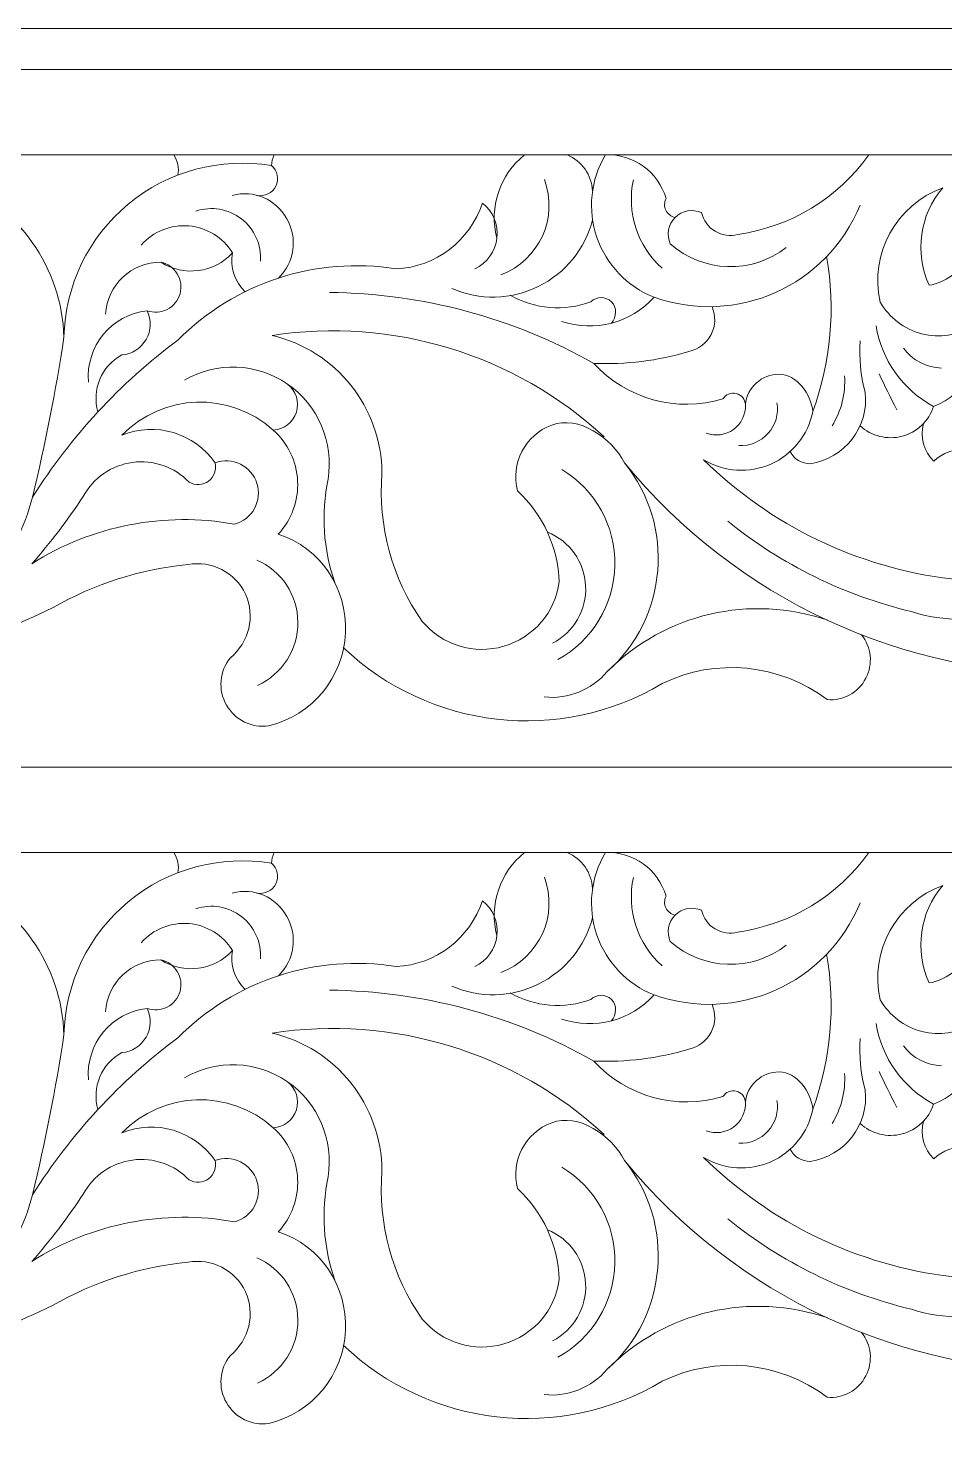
# Model space of a CAD drawing. Header units: millimetres. Extents: x 4334 to 4578, y 2334 to 2588.
# Drawn here: x 4446.3 to 4490.9, y 2518.7 to 2588.1 of the extents above; entities that cross this region are included whole.
import ezdxf

# ---------------------------------------------------------------- set-up
doc = ezdxf.new("R2010")
doc.units = ezdxf.units.MM
doc.header["$MEASUREMENT"] = 0
doc.layers.add('SITARA ALL', color=18, linetype='Continuous', true_color=0x000000)

msp = doc.modelspace()

# ---------------------------------------------------------------- linework, layer by layer
at = {"layer": 'SITARA ALL', "lineweight": 9}
for points, knots in [([(4333.916, 2588.11), (4333.916, 2588.11), (4577.916, 2588.11), (4577.916, 2588.11), (4577.916, 2588.11), (4577.916, 2466.11), (4577.916, 2466.11), (4577.916, 2466.11), (4333.916, 2466.11), (4333.916, 2466.11), (4333.916, 2466.11), (4333.916, 2588.11), (4333.916, 2588.11)], [0, 0, 0, 0, 0.25, 0.25, 0.25, 0.5, 0.5, 0.5, 0.75, 0.75, 0.75, 1, 1, 1, 1]), ([(4337.043, 2565.882), (4336.767, 2563.968), (4337.064, 2562.015), (4337.897, 2560.27), (4337.897, 2560.27), (4335.916, 2560.27), (4335.916, 2560.27), (4335.916, 2560.27), (4335.916, 2586.11), (4335.916, 2586.11), (4335.916, 2586.11), (4435.687, 2586.11), (4435.687, 2586.11), (4435.687, 2586.11), (4535.916, 2586.11), (4535.916, 2586.11), (4535.916, 2586.11), (4535.916, 2560.27), (4535.916, 2560.27), (4535.916, 2560.27), (4533.935, 2560.27), (4533.935, 2560.27), (4534.768, 2562.015), (4535.065, 2563.968), (4534.789, 2565.882)], [0, 0, 0, 0, 0.111111, 0.111111, 0.111111, 0.222222, 0.222222, 0.222222, 0.333333, 0.333333, 0.333333, 0.444444, 0.444444, 0.444444, 0.555556, 0.555556, 0.555556, 0.666667, 0.666667, 0.666667, 0.777778, 0.777778, 0.777778, 1, 1, 1, 1]), ([(4524.699, 2581.956), (4524.699, 2581.956), (4433.343, 2581.956), (4433.343, 2581.956), (4433.188, 2581.544), (4433.161, 2581.095), (4433.266, 2580.667)], [0, 0, 0, 0, 0.333333, 0.333333, 0.333333, 1, 1, 1, 1]), ([(4442.776, 2581.956), (4442.533, 2581.577), (4442.472, 2581.11), (4442.61, 2580.682), (4445.775, 2579.468), (4447.899, 2576.464), (4447.994, 2573.076), (4448.049, 2575.59), (4449.193, 2577.956), (4451.13, 2579.56), (4453.066, 2581.164), (4455.619, 2581.845), (4458.099, 2581.431)], [0, 0, 0, 0, 0.2, 0.2, 0.2, 0.4, 0.4, 0.4, 0.6, 0.6, 0.6, 1, 1, 1, 1]), ([(4458.236, 2581.956), (4458.156, 2581.792), (4458.109, 2581.613), (4458.099, 2581.431), (4458.391, 2581.188), (4458.481, 2580.778), (4458.317, 2580.435), (4458.153, 2580.092), (4457.761, 2579.908), (4457.389, 2579.983)], [0, 0, 0, 0, 0.25, 0.25, 0.25, 0.5, 0.5, 0.5, 1, 1, 1, 1]), ([(4477.764, 2578.908), (4477.565, 2578.947), (4477.397, 2579.076), (4477.309, 2579.258), (4477.221, 2579.439), (4477.224, 2579.653), (4477.316, 2579.832), (4476.933, 2581.135), (4475.716, 2582.01), (4474.36, 2581.956), (4473.641, 2580.742), (4473.491, 2579.274), (4473.949, 2577.939), (4474.407, 2576.605), (4475.42, 2575.542), (4476.733, 2575.025), (4480.74, 2573.599), (4485.156, 2575.567), (4486.765, 2579.504)], [0, 0, 0, 0, 0.142857, 0.142857, 0.142857, 0.285714, 0.285714, 0.285714, 0.428571, 0.428571, 0.428571, 0.571429, 0.571429, 0.571429, 0.714286, 0.714286, 0.714286, 1, 1, 1, 1]), ([(4483.172, 2577.45), (4481.497, 2576.13), (4479.113, 2576.206), (4477.522, 2577.627), (4477.329, 2578.061), (4477.422, 2578.57), (4477.758, 2578.907), (4478.093, 2579.244), (4478.61, 2579.336), (4479.045, 2579.145), (4479.131, 2578.765), (4479.369, 2578.437), (4479.703, 2578.236), (4480.038, 2578.036), (4480.438, 2577.98), (4480.813, 2578.084), (4483.382, 2578.448), (4485.687, 2579.846), (4487.196, 2581.956)], [0, 0, 0, 0, 0.142857, 0.142857, 0.142857, 0.285714, 0.285714, 0.285714, 0.428571, 0.428571, 0.428571, 0.571429, 0.571429, 0.571429, 0.714286, 0.714286, 0.714286, 1, 1, 1, 1]), ([(4458.441, 2575.952), (4459.22, 2576.712), (4459.387, 2577.901), (4458.849, 2578.847), (4458.311, 2579.792), (4457.244, 2580.265), (4456.194, 2579.983)], [0, 0, 0, 0, 0.333333, 0.333333, 0.333333, 1, 1, 1, 1]), ([(4490.339, 2569.704), (4491.936, 2570.277), (4492.794, 2572.009), (4492.278, 2573.625), (4491.527, 2573.165), (4490.621, 2573.028), (4489.768, 2573.247), (4488.914, 2573.465), (4488.184, 2574.024), (4487.746, 2574.789), (4487.218, 2577.142), (4488.523, 2579.523), (4490.789, 2580.349), (4489.664, 2579.029), (4489.405, 2577.179), (4490.126, 2575.602), (4490.921, 2575.742), (4491.609, 2576.234), (4491.997, 2576.942), (4492.128, 2577.812), (4492.601, 2578.593), (4493.31, 2579.112), (4494.02, 2579.631), (4494.912, 2579.844), (4495.78, 2579.705)], [0, 0, 0, 0, 0.111111, 0.111111, 0.111111, 0.222222, 0.222222, 0.222222, 0.333333, 0.333333, 0.333333, 0.444444, 0.444444, 0.444444, 0.555556, 0.555556, 0.555556, 0.666667, 0.666667, 0.666667, 0.777778, 0.777778, 0.777778, 1, 1, 1, 1]), ([(4468.003, 2576.403), (4468.597, 2576.684), (4469.005, 2577.252), (4469.079, 2577.906), (4469.153, 2578.559), (4468.889, 2579.2), (4468.373, 2579.608), (4467.776, 2577.772), (4466.104, 2576.497), (4464.177, 2576.403), (4460.279, 2577.026), (4456.323, 2575.736), (4453.544, 2572.934), (4450.732, 2570.84), (4448.332, 2568.247), (4446.462, 2565.282), (4445.697, 2562.308), (4443.619, 2559.843), (4440.819, 2558.583), (4439.861, 2558.207), (4438.774, 2558.369), (4437.967, 2559.007), (4437.573, 2559.352), (4437.361, 2559.859), (4437.392, 2560.382), (4437.423, 2560.904), (4437.696, 2561.385), (4438.128, 2561.68)], [0, 0, 0, 0, 0.1, 0.1, 0.1, 0.2, 0.2, 0.2, 0.3, 0.3, 0.3, 0.4, 0.4, 0.4, 0.5, 0.5, 0.5, 0.6, 0.6, 0.6, 0.7, 0.7, 0.7, 0.8, 0.8, 0.8, 1, 1, 1, 1]), ([(4457.569, 2576.774), (4457.62, 2577.573), (4457.272, 2578.345), (4456.638, 2578.834), (4456.005, 2579.324), (4455.177, 2579.469), (4454.417, 2579.218)], [0, 0, 0, 0, 0.333333, 0.333333, 0.333333, 1, 1, 1, 1]), ([(4456.815, 2575.289), (4456.313, 2575.784), (4456.083, 2576.493), (4456.201, 2577.188), (4455.739, 2577.937), (4454.949, 2578.422), (4454.072, 2578.494), (4453.196, 2578.567), (4452.341, 2578.224), (4451.762, 2577.561)], [0, 0, 0, 0, 0.25, 0.25, 0.25, 0.5, 0.5, 0.5, 1, 1, 1, 1]), ([(4466.887, 2575.447), (4468.234, 2574.86), (4469.771, 2574.894), (4471.091, 2575.54), (4472.411, 2576.187), (4473.377, 2577.372), (4473.739, 2578.797)], [0, 0, 0, 0, 0.333333, 0.333333, 0.333333, 1, 1, 1, 1]), ([(4485.135, 2577.001), (4485.579, 2574.473), (4485.347, 2571.871), (4484.463, 2569.461), (4484.242, 2568.323), (4483.48, 2567.366), (4482.421, 2566.896), (4481.361, 2566.426), (4480.132, 2566.509), (4479.141, 2567.11), (4482.415, 2563.892), (4486.66, 2561.849), (4491.217, 2561.299), (4492.17, 2561.261), (4493.054, 2561.793), (4493.467, 2562.652), (4493.881, 2563.511), (4493.755, 2564.522), (4493.131, 2565.243), (4492.883, 2565.515), (4492.779, 2565.888), (4492.851, 2566.249), (4492.923, 2566.609), (4493.164, 2566.916), (4493.497, 2567.072), (4494.346, 2567.145), (4495.18, 2566.81), (4495.743, 2566.169), (4496.305, 2565.529), (4496.529, 2564.653), (4496.347, 2563.82)], [0, 0, 0, 0, 0.090909, 0.090909, 0.090909, 0.181818, 0.181818, 0.181818, 0.272727, 0.272727, 0.272727, 0.363636, 0.363636, 0.363636, 0.454545, 0.454545, 0.454545, 0.545455, 0.545455, 0.545455, 0.636364, 0.636364, 0.636364, 0.727273, 0.727273, 0.727273, 0.818182, 0.818182, 0.818182, 1, 1, 1, 1]), ([(4452.051, 2574.366), (4452.372, 2574.251), (4452.726, 2574.275), (4453.029, 2574.432), (4453.332, 2574.589), (4453.555, 2574.862), (4453.648, 2575.191), (4453.739, 2575.519), (4453.691, 2575.871), (4453.514, 2576.162), (4453.337, 2576.453), (4453.048, 2576.658), (4452.714, 2576.727), (4451.285, 2576.737), (4450.099, 2575.627), (4450.018, 2574.2)], [0, 0, 0, 0, 0.166667, 0.166667, 0.166667, 0.333333, 0.333333, 0.333333, 0.5, 0.5, 0.5, 0.666667, 0.666667, 0.666667, 1, 1, 1, 1]), ([(4469.724, 2575.116), (4470.925, 2574.435), (4472.364, 2574.319), (4473.658, 2574.8), (4473.938, 2575.069), (4474.38, 2575.069), (4474.659, 2574.8), (4474.939, 2574.531), (4474.917, 2574.048), (4474.659, 2573.758)], [0, 0, 0, 0, 0.25, 0.25, 0.25, 0.5, 0.5, 0.5, 1, 1, 1, 1]), ([(4449.65, 2569.434), (4449.34, 2570.516), (4449.821, 2571.669), (4450.807, 2572.211), (4451.302, 2572.252), (4451.746, 2572.534), (4451.994, 2572.965), (4452.242, 2573.395), (4452.264, 2573.917), (4452.051, 2574.366), (4450.31, 2574.172), (4449.041, 2572.631), (4449.189, 2570.886)], [0, 0, 0, 0, 0.2, 0.2, 0.2, 0.4, 0.4, 0.4, 0.6, 0.6, 0.6, 1, 1, 1, 1]), ([(4481.18, 2569.785), (4481.168, 2570.045), (4480.987, 2570.267), (4480.734, 2570.331), (4480.481, 2570.395), (4480.22, 2570.292), (4480.086, 2570.068), (4477.832, 2569.393), (4475.389, 2570.068), (4473.799, 2571.801), (4475.362, 2571.734), (4476.925, 2571.928), (4478.424, 2572.375), (4478.892, 2572.474), (4479.29, 2572.778), (4479.51, 2573.203), (4479.729, 2573.628), (4479.747, 2574.126), (4479.557, 2574.565)], [0, 0, 0, 0, 0.142857, 0.142857, 0.142857, 0.285714, 0.285714, 0.285714, 0.428571, 0.428571, 0.428571, 0.571429, 0.571429, 0.571429, 0.714286, 0.714286, 0.714286, 1, 1, 1, 1]), ([(4474.302, 2568.229), (4469.936, 2572.242), (4463.99, 2574.058), (4458.128, 2573.163), (4461.25, 2572.434), (4463.463, 2569.654), (4463.481, 2566.449), (4463.276, 2563.889), (4463.969, 2561.339), (4465.443, 2559.236), (4466.407, 2558.077), (4467.967, 2557.6), (4469.414, 2558.023), (4470.862, 2558.446), (4471.917, 2559.663), (4472.105, 2561.158), (4472.055, 2562.849), (4471.326, 2564.447), (4470.082, 2565.591), (4469.732, 2566.928), (4470.451, 2568.313), (4471.746, 2568.795), (4473.041, 2569.277), (4474.678, 2568.196), (4475.287, 2566.955), (4477.776, 2563.894), (4477.405, 2559.41), (4474.455, 2556.791), (4473.699, 2555.899), (4472.551, 2555.436), (4471.387, 2555.552)], [0, 0, 0, 0, 0.090909, 0.090909, 0.090909, 0.181818, 0.181818, 0.181818, 0.272727, 0.272727, 0.272727, 0.363636, 0.363636, 0.363636, 0.454545, 0.454545, 0.454545, 0.545455, 0.545455, 0.545455, 0.636364, 0.636364, 0.636364, 0.727273, 0.727273, 0.727273, 0.818182, 0.818182, 0.818182, 1, 1, 1, 1]), ([(4487.543, 2573.63), (4487.818, 2571.959), (4488.85, 2570.51), (4490.339, 2569.704), (4490.113, 2568.99), (4489.538, 2568.442), (4488.814, 2568.251), (4488.091, 2568.059), (4487.315, 2568.255), (4486.765, 2568.763)], [0, 0, 0, 0, 0.25, 0.25, 0.25, 0.5, 0.5, 0.5, 1, 1, 1, 1]), ([(4480.32, 2564.117), (4482.935, 2562), (4485.99, 2560.496), (4489.263, 2559.713), (4492.504, 2558.66), (4496.05, 2559.905), (4497.92, 2562.754), (4499.79, 2565.603), (4499.606, 2569.256), (4497.351, 2571.811), (4497.193, 2572.053), (4497.163, 2572.356), (4497.268, 2572.625), (4497.374, 2572.893), (4497.605, 2573.095), (4497.885, 2573.165)], [0, 0, 0, 0, 0.166667, 0.166667, 0.166667, 0.333333, 0.333333, 0.333333, 0.5, 0.5, 0.5, 0.666667, 0.666667, 0.666667, 1, 1, 1, 1]), ([(4483.353, 2567.503), (4483.547, 2567.137), (4483.927, 2566.909), (4484.341, 2566.911), (4486.023, 2567.167), (4487.204, 2568.701), (4487.016, 2570.392), (4486.792, 2571.208), (4486.71, 2572.057), (4486.773, 2572.901)], [0, 0, 0, 0, 0.25, 0.25, 0.25, 0.5, 0.5, 0.5, 1, 1, 1, 1]), ([(4453.863, 2570.987), (4455.433, 2571.896), (4457.385, 2571.821), (4458.88, 2570.795), (4460.376, 2569.768), (4461.143, 2567.947), (4460.858, 2566.156), (4460.511, 2564.481), (4460.624, 2562.744), (4461.185, 2561.128)], [0, 0, 0, 0, 0.25, 0.25, 0.25, 0.5, 0.5, 0.5, 1, 1, 1, 1]), ([(4458.886, 2570.78), (4459.297, 2570.463), (4459.468, 2569.924), (4459.315, 2569.428), (4459.162, 2568.931), (4458.706, 2568.582), (4458.187, 2568.551), (4456.062, 2570.461), (4452.812, 2570.356), (4450.821, 2568.306), (4452.463, 2568.974), (4454.35, 2568.411), (4455.359, 2566.954)], [0, 0, 0, 0, 0.2, 0.2, 0.2, 0.4, 0.4, 0.4, 0.6, 0.6, 0.6, 1, 1, 1, 1]), ([(4479.275, 2568.408), (4479.718, 2568.239), (4480.217, 2568.305), (4480.601, 2568.584), (4480.985, 2568.862), (4481.203, 2569.311), (4481.18, 2569.785), (4481.264, 2570.631), (4481.976, 2571.275), (4482.826, 2571.272), (4483.676, 2571.27), (4484.384, 2570.307), (4484.463, 2569.461)], [0, 0, 0, 0, 0.2, 0.2, 0.2, 0.4, 0.4, 0.4, 0.6, 0.6, 0.6, 1, 1, 1, 1]), ([(4480.861, 2567.8), (4481.403, 2567.77), (4481.929, 2567.99), (4482.29, 2568.395), (4482.651, 2568.801), (4482.808, 2569.346), (4482.716, 2569.881)], [0, 0, 0, 0, 0.333333, 0.333333, 0.333333, 1, 1, 1, 1]), ([(4493.497, 2567.072), (4492.589, 2567.856), (4491.24, 2567.842), (4490.351, 2567.037), (4489.862, 2567.511), (4489.67, 2568.215), (4489.851, 2568.872)], [0, 0, 0, 0, 0.333333, 0.333333, 0.333333, 1, 1, 1, 1]), ([(4440.067, 2559.933), (4440.391, 2560.566), (4440.397, 2561.314), (4440.084, 2561.952), (4439.77, 2562.59), (4439.179, 2563.041), (4438.481, 2563.171), (4437.783, 2563.302), (4437.064, 2563.095), (4436.541, 2562.613), (4436.019, 2562.131), (4435.754, 2561.436), (4435.828, 2560.73), (4436.086, 2559.302), (4437.027, 2558.092), (4438.348, 2557.49), (4439.668, 2556.888), (4441.189, 2556.966), (4442.436, 2557.707), (4444.124, 2558.388), (4445.793, 2559.117), (4447.439, 2559.894), (4449.466, 2561.058), (4451.718, 2561.776), (4454.044, 2562.001), (4455.194, 2562.211), (4456.34, 2561.619), (4456.833, 2560.56), (4457.326, 2559.501), (4457.005, 2558.212), (4456.104, 2557.467), (4455.567, 2556.814), (4455.488, 2555.897), (4455.907, 2555.162), (4456.325, 2554.427), (4457.137, 2554.024), (4457.973, 2554.154), (4460.089, 2554.66), (4461.612, 2556.51), (4461.702, 2558.684), (4461.793, 2560.858), (4460.5, 2562.803), (4458.433, 2563.483), (4459.082, 2564.184), (4459.422, 2565.117), (4459.375, 2566.071), (4459.328, 2567.025), (4458.902, 2567.917), (4458.187, 2568.551)], [0, 0, 0, 0, 0.058824, 0.058824, 0.058824, 0.117647, 0.117647, 0.117647, 0.176471, 0.176471, 0.176471, 0.235294, 0.235294, 0.235294, 0.294118, 0.294118, 0.294118, 0.352941, 0.352941, 0.352941, 0.411765, 0.411765, 0.411765, 0.470588, 0.470588, 0.470588, 0.529412, 0.529412, 0.529412, 0.588235, 0.588235, 0.588235, 0.647059, 0.647059, 0.647059, 0.705882, 0.705882, 0.705882, 0.764706, 0.764706, 0.764706, 0.823529, 0.823529, 0.823529, 0.882353, 0.882353, 0.882353, 1, 1, 1, 1]), ([(4446.433, 2562.042), (4449.362, 2563.901), (4452.886, 2564.589), (4456.3, 2563.97), (4456.714, 2564.08), (4457.065, 2564.355), (4457.271, 2564.73), (4457.477, 2565.105), (4457.522, 2565.547), (4457.393, 2565.955), (4457.263, 2566.363), (4456.973, 2566.701), (4456.588, 2566.89), (4456.204, 2567.078), (4455.761, 2567.102), (4455.359, 2566.954), (4455.437, 2566.621), (4455.31, 2566.273), (4455.036, 2566.069), (4454.762, 2565.864), (4454.388, 2565.844), (4454.09, 2566.014), (4453.378, 2566.758), (4452.352, 2567.116), (4451.332, 2566.977), (4450.311, 2566.838), (4449.422, 2566.226), (4448.934, 2565.319), (4448.182, 2564.167), (4447.346, 2563.072), (4446.433, 2562.042)], [0, 0, 0, 0, 0.1, 0.1, 0.1, 0.2, 0.2, 0.2, 0.3, 0.3, 0.3, 0.4, 0.4, 0.4, 0.5, 0.5, 0.5, 0.6, 0.6, 0.6, 0.7, 0.7, 0.7, 0.8, 0.8, 0.8, 0.9, 0.9, 0.9, 1, 1, 1, 1]), ([(4472.04, 2557.377), (4473.724, 2558.293), (4474.787, 2560.043), (4474.824, 2561.96), (4474.861, 2563.876), (4473.884, 2565.655), (4472.236, 2566.634)], [0, 0, 0, 0, 0.333333, 0.333333, 0.333333, 1, 1, 1, 1]), ([(4475.287, 2566.955), (4480.723, 2560.334), (4488.871, 2556.549), (4497.437, 2556.672), (4498.908, 2557.01), (4500.453, 2556.586), (4501.546, 2555.545), (4502.138, 2556.065), (4502.264, 2556.937), (4501.842, 2557.602)], [0, 0, 0, 0, 0.25, 0.25, 0.25, 0.5, 0.5, 0.5, 1, 1, 1, 1]), ([(4471.787, 2558.17), (4472.826, 2558.704), (4473.457, 2559.796), (4473.4, 2560.963), (4473.344, 2562.129), (4472.627, 2563.149), (4471.542, 2563.579)], [0, 0, 0, 0, 0.333333, 0.333333, 0.333333, 1, 1, 1, 1]), ([(4457.421, 2556.115), (4458.628, 2556.66), (4459.4, 2557.868), (4459.387, 2559.193), (4459.373, 2560.518), (4458.598, 2561.702), (4457.38, 2562.223)], [0, 0, 0, 0, 0.333333, 0.333333, 0.333333, 1, 1, 1, 1]), ([(4461.596, 2557.964), (4465.799, 2553.964), (4472.142, 2553.242), (4477.131, 2556.204), (4479.739, 2557.48), (4482.846, 2557.176), (4485.16, 2555.422), (4485.94, 2555.357), (4486.683, 2555.767), (4487.044, 2556.461), (4487.405, 2557.156), (4487.322, 2557.989), (4486.82, 2558.59)], [0, 0, 0, 0, 0.2, 0.2, 0.2, 0.4, 0.4, 0.4, 0.6, 0.6, 0.6, 1, 1, 1, 1]), ([(4337.043, 2531.903), (4336.767, 2529.988), (4337.064, 2528.036), (4337.897, 2526.291), (4337.897, 2526.291), (4335.916, 2526.291), (4335.916, 2526.291), (4335.916, 2526.291), (4335.916, 2552.131), (4335.916, 2552.131), (4335.916, 2552.131), (4435.687, 2552.131), (4435.687, 2552.131), (4435.687, 2552.131), (4535.916, 2552.131), (4535.916, 2552.131), (4535.916, 2552.131), (4535.916, 2526.291), (4535.916, 2526.291), (4535.916, 2526.291), (4533.935, 2526.291), (4533.935, 2526.291), (4534.768, 2528.036), (4535.065, 2529.988), (4534.789, 2531.903)], [0, 0, 0, 0, 0.111111, 0.111111, 0.111111, 0.222222, 0.222222, 0.222222, 0.333333, 0.333333, 0.333333, 0.444444, 0.444444, 0.444444, 0.555556, 0.555556, 0.555556, 0.666667, 0.666667, 0.666667, 0.777778, 0.777778, 0.777778, 1, 1, 1, 1]), ([(4524.699, 2547.977), (4524.699, 2547.977), (4433.343, 2547.977), (4433.343, 2547.977), (4433.188, 2547.565), (4433.161, 2547.116), (4433.266, 2546.688)], [0, 0, 0, 0, 0.333333, 0.333333, 0.333333, 1, 1, 1, 1]), ([(4442.776, 2547.977), (4442.533, 2547.598), (4442.472, 2547.131), (4442.61, 2546.703), (4445.775, 2545.488), (4447.899, 2542.485), (4447.994, 2539.097), (4448.049, 2541.611), (4449.193, 2543.977), (4451.13, 2545.581), (4453.066, 2547.185), (4455.619, 2547.866), (4458.099, 2547.452)], [0, 0, 0, 0, 0.2, 0.2, 0.2, 0.4, 0.4, 0.4, 0.6, 0.6, 0.6, 1, 1, 1, 1]), ([(4458.236, 2547.977), (4458.156, 2547.813), (4458.109, 2547.634), (4458.099, 2547.452), (4458.391, 2547.209), (4458.481, 2546.799), (4458.317, 2546.456), (4458.153, 2546.113), (4457.761, 2545.929), (4457.389, 2546.004)], [0, 0, 0, 0, 0.25, 0.25, 0.25, 0.5, 0.5, 0.5, 1, 1, 1, 1]), ([(4477.764, 2544.929), (4477.565, 2544.967), (4477.397, 2545.097), (4477.309, 2545.278), (4477.221, 2545.46), (4477.224, 2545.674), (4477.316, 2545.853), (4476.933, 2547.156), (4475.716, 2548.031), (4474.36, 2547.977), (4473.641, 2546.763), (4473.491, 2545.295), (4473.949, 2543.96), (4474.407, 2542.626), (4475.42, 2541.563), (4476.733, 2541.046), (4480.74, 2539.62), (4485.156, 2541.588), (4486.765, 2545.524)], [0, 0, 0, 0, 0.142857, 0.142857, 0.142857, 0.285714, 0.285714, 0.285714, 0.428571, 0.428571, 0.428571, 0.571429, 0.571429, 0.571429, 0.714286, 0.714286, 0.714286, 1, 1, 1, 1]), ([(4483.172, 2543.471), (4481.497, 2542.151), (4479.113, 2542.227), (4477.522, 2543.648), (4477.329, 2544.082), (4477.422, 2544.591), (4477.758, 2544.928), (4478.093, 2545.265), (4478.61, 2545.357), (4479.045, 2545.166), (4479.131, 2544.786), (4479.369, 2544.457), (4479.703, 2544.257), (4480.038, 2544.057), (4480.438, 2544.001), (4480.813, 2544.104), (4483.382, 2544.469), (4485.687, 2545.867), (4487.196, 2547.977)], [0, 0, 0, 0, 0.142857, 0.142857, 0.142857, 0.285714, 0.285714, 0.285714, 0.428571, 0.428571, 0.428571, 0.571429, 0.571429, 0.571429, 0.714286, 0.714286, 0.714286, 1, 1, 1, 1]), ([(4458.441, 2541.973), (4459.22, 2542.733), (4459.387, 2543.922), (4458.849, 2544.868), (4458.311, 2545.813), (4457.244, 2546.286), (4456.194, 2546.004)], [0, 0, 0, 0, 0.333333, 0.333333, 0.333333, 1, 1, 1, 1]), ([(4490.339, 2535.725), (4491.936, 2536.298), (4492.794, 2538.029), (4492.278, 2539.646), (4491.527, 2539.186), (4490.621, 2539.049), (4489.768, 2539.268), (4488.914, 2539.486), (4488.184, 2540.045), (4487.746, 2540.81), (4487.218, 2543.163), (4488.523, 2545.544), (4490.789, 2546.37), (4489.664, 2545.05), (4489.405, 2543.2), (4490.126, 2541.623), (4490.921, 2541.762), (4491.609, 2542.255), (4491.997, 2542.963), (4492.128, 2543.833), (4492.601, 2544.614), (4493.31, 2545.133), (4494.02, 2545.652), (4494.912, 2545.865), (4495.78, 2545.726)], [0, 0, 0, 0, 0.111111, 0.111111, 0.111111, 0.222222, 0.222222, 0.222222, 0.333333, 0.333333, 0.333333, 0.444444, 0.444444, 0.444444, 0.555556, 0.555556, 0.555556, 0.666667, 0.666667, 0.666667, 0.777778, 0.777778, 0.777778, 1, 1, 1, 1]), ([(4468.003, 2542.424), (4468.597, 2542.705), (4469.005, 2543.273), (4469.079, 2543.926), (4469.153, 2544.58), (4468.889, 2545.221), (4468.373, 2545.628), (4467.776, 2543.793), (4466.104, 2542.518), (4464.177, 2542.424), (4460.279, 2543.046), (4456.323, 2541.757), (4453.544, 2538.955), (4450.732, 2536.861), (4448.332, 2534.268), (4446.462, 2531.302), (4445.697, 2528.329), (4443.619, 2525.863), (4440.819, 2524.604), (4439.861, 2524.228), (4438.774, 2524.39), (4437.967, 2525.028), (4437.573, 2525.373), (4437.361, 2525.88), (4437.392, 2526.402), (4437.423, 2526.925), (4437.696, 2527.405), (4438.128, 2527.701)], [0, 0, 0, 0, 0.1, 0.1, 0.1, 0.2, 0.2, 0.2, 0.3, 0.3, 0.3, 0.4, 0.4, 0.4, 0.5, 0.5, 0.5, 0.6, 0.6, 0.6, 0.7, 0.7, 0.7, 0.8, 0.8, 0.8, 1, 1, 1, 1]), ([(4457.569, 2542.795), (4457.62, 2543.594), (4457.272, 2544.365), (4456.638, 2544.855), (4456.005, 2545.344), (4455.177, 2545.49), (4454.417, 2545.239)], [0, 0, 0, 0, 0.333333, 0.333333, 0.333333, 1, 1, 1, 1]), ([(4456.815, 2541.31), (4456.313, 2541.805), (4456.083, 2542.514), (4456.201, 2543.209), (4455.739, 2543.958), (4454.949, 2544.443), (4454.072, 2544.515), (4453.196, 2544.588), (4452.341, 2544.244), (4451.762, 2543.582)], [0, 0, 0, 0, 0.25, 0.25, 0.25, 0.5, 0.5, 0.5, 1, 1, 1, 1]), ([(4466.887, 2541.468), (4468.234, 2540.88), (4469.771, 2540.914), (4471.091, 2541.561), (4472.411, 2542.208), (4473.377, 2543.393), (4473.739, 2544.818)], [0, 0, 0, 0, 0.333333, 0.333333, 0.333333, 1, 1, 1, 1]), ([(4485.135, 2543.022), (4485.579, 2540.494), (4485.347, 2537.892), (4484.463, 2535.482), (4484.242, 2534.344), (4483.48, 2533.386), (4482.421, 2532.917), (4481.361, 2532.447), (4480.132, 2532.53), (4479.141, 2533.131), (4482.415, 2529.913), (4486.66, 2527.87), (4491.217, 2527.32), (4492.17, 2527.282), (4493.054, 2527.814), (4493.467, 2528.673), (4493.881, 2529.532), (4493.755, 2530.543), (4493.131, 2531.263), (4492.883, 2531.535), (4492.779, 2531.909), (4492.851, 2532.27), (4492.923, 2532.63), (4493.164, 2532.937), (4493.497, 2533.093), (4494.346, 2533.166), (4495.18, 2532.831), (4495.743, 2532.19), (4496.305, 2531.549), (4496.529, 2530.673), (4496.347, 2529.84)], [0, 0, 0, 0, 0.090909, 0.090909, 0.090909, 0.181818, 0.181818, 0.181818, 0.272727, 0.272727, 0.272727, 0.363636, 0.363636, 0.363636, 0.454545, 0.454545, 0.454545, 0.545455, 0.545455, 0.545455, 0.636364, 0.636364, 0.636364, 0.727273, 0.727273, 0.727273, 0.818182, 0.818182, 0.818182, 1, 1, 1, 1]), ([(4452.051, 2540.386), (4452.372, 2540.272), (4452.726, 2540.296), (4453.029, 2540.453), (4453.332, 2540.61), (4453.555, 2540.883), (4453.648, 2541.212), (4453.739, 2541.54), (4453.691, 2541.892), (4453.514, 2542.183), (4453.337, 2542.474), (4453.048, 2542.678), (4452.714, 2542.748), (4451.285, 2542.758), (4450.099, 2541.648), (4450.018, 2540.221)], [0, 0, 0, 0, 0.166667, 0.166667, 0.166667, 0.333333, 0.333333, 0.333333, 0.5, 0.5, 0.5, 0.666667, 0.666667, 0.666667, 1, 1, 1, 1]), ([(4469.724, 2541.137), (4470.925, 2540.456), (4472.364, 2540.34), (4473.658, 2540.821), (4473.938, 2541.089), (4474.38, 2541.09), (4474.659, 2540.821), (4474.939, 2540.552), (4474.917, 2540.069), (4474.659, 2539.779)], [0, 0, 0, 0, 0.25, 0.25, 0.25, 0.5, 0.5, 0.5, 1, 1, 1, 1]), ([(4449.65, 2535.455), (4449.34, 2536.537), (4449.821, 2537.69), (4450.807, 2538.232), (4451.302, 2538.273), (4451.746, 2538.555), (4451.994, 2538.985), (4452.242, 2539.416), (4452.264, 2539.937), (4452.051, 2540.386), (4450.31, 2540.193), (4449.041, 2538.652), (4449.189, 2536.907)], [0, 0, 0, 0, 0.2, 0.2, 0.2, 0.4, 0.4, 0.4, 0.6, 0.6, 0.6, 1, 1, 1, 1]), ([(4481.18, 2535.806), (4481.168, 2536.066), (4480.987, 2536.288), (4480.734, 2536.352), (4480.481, 2536.416), (4480.22, 2536.313), (4480.086, 2536.089), (4477.832, 2535.414), (4475.389, 2536.089), (4473.799, 2537.822), (4475.362, 2537.755), (4476.925, 2537.949), (4478.424, 2538.396), (4478.892, 2538.495), (4479.29, 2538.799), (4479.51, 2539.224), (4479.729, 2539.649), (4479.747, 2540.147), (4479.557, 2540.585)], [0, 0, 0, 0, 0.142857, 0.142857, 0.142857, 0.285714, 0.285714, 0.285714, 0.428571, 0.428571, 0.428571, 0.571429, 0.571429, 0.571429, 0.714286, 0.714286, 0.714286, 1, 1, 1, 1]), ([(4474.302, 2534.25), (4469.936, 2538.263), (4463.99, 2540.079), (4458.128, 2539.184), (4461.25, 2538.455), (4463.463, 2535.675), (4463.481, 2532.47), (4463.276, 2529.91), (4463.969, 2527.36), (4465.443, 2525.257), (4466.407, 2524.097), (4467.967, 2523.621), (4469.414, 2524.044), (4470.862, 2524.467), (4471.917, 2525.683), (4472.105, 2527.179), (4472.055, 2528.87), (4471.326, 2530.467), (4470.082, 2531.612), (4469.732, 2532.949), (4470.451, 2534.334), (4471.746, 2534.816), (4473.041, 2535.298), (4474.678, 2534.217), (4475.287, 2532.976), (4477.776, 2529.915), (4477.405, 2525.431), (4474.455, 2522.812), (4473.699, 2521.919), (4472.551, 2521.456), (4471.387, 2521.573)], [0, 0, 0, 0, 0.090909, 0.090909, 0.090909, 0.181818, 0.181818, 0.181818, 0.272727, 0.272727, 0.272727, 0.363636, 0.363636, 0.363636, 0.454545, 0.454545, 0.454545, 0.545455, 0.545455, 0.545455, 0.636364, 0.636364, 0.636364, 0.727273, 0.727273, 0.727273, 0.818182, 0.818182, 0.818182, 1, 1, 1, 1]), ([(4487.543, 2539.651), (4487.818, 2537.98), (4488.85, 2536.531), (4490.339, 2535.725), (4490.113, 2535.011), (4489.538, 2534.463), (4488.814, 2534.271), (4488.091, 2534.08), (4487.315, 2534.276), (4486.765, 2534.784)], [0, 0, 0, 0, 0.25, 0.25, 0.25, 0.5, 0.5, 0.5, 1, 1, 1, 1]), ([(4480.32, 2530.138), (4482.935, 2528.021), (4485.99, 2526.516), (4489.263, 2525.734), (4492.504, 2524.681), (4496.05, 2525.926), (4497.92, 2528.775), (4499.79, 2531.624), (4499.606, 2535.277), (4497.351, 2537.832), (4497.193, 2538.074), (4497.163, 2538.377), (4497.268, 2538.646), (4497.374, 2538.914), (4497.605, 2539.116), (4497.885, 2539.185)], [0, 0, 0, 0, 0.166667, 0.166667, 0.166667, 0.333333, 0.333333, 0.333333, 0.5, 0.5, 0.5, 0.666667, 0.666667, 0.666667, 1, 1, 1, 1]), ([(4483.353, 2533.524), (4483.547, 2533.158), (4483.927, 2532.93), (4484.341, 2532.932), (4486.023, 2533.187), (4487.204, 2534.722), (4487.016, 2536.413), (4486.792, 2537.229), (4486.71, 2538.078), (4486.773, 2538.922)], [0, 0, 0, 0, 0.25, 0.25, 0.25, 0.5, 0.5, 0.5, 1, 1, 1, 1]), ([(4453.863, 2537.008), (4455.433, 2537.917), (4457.385, 2537.842), (4458.88, 2536.816), (4460.376, 2535.789), (4461.143, 2533.968), (4460.858, 2532.176), (4460.511, 2530.502), (4460.624, 2528.765), (4461.185, 2527.149)], [0, 0, 0, 0, 0.25, 0.25, 0.25, 0.5, 0.5, 0.5, 1, 1, 1, 1]), ([(4458.886, 2536.801), (4459.297, 2536.484), (4459.468, 2535.945), (4459.315, 2535.448), (4459.162, 2534.952), (4458.706, 2534.602), (4458.187, 2534.572), (4456.062, 2536.482), (4452.812, 2536.376), (4450.821, 2534.327), (4452.463, 2534.995), (4454.35, 2534.432), (4455.359, 2532.975)], [0, 0, 0, 0, 0.2, 0.2, 0.2, 0.4, 0.4, 0.4, 0.6, 0.6, 0.6, 1, 1, 1, 1]), ([(4479.275, 2534.429), (4479.718, 2534.26), (4480.217, 2534.326), (4480.601, 2534.604), (4480.985, 2534.883), (4481.203, 2535.332), (4481.18, 2535.806), (4481.264, 2536.651), (4481.976, 2537.295), (4482.826, 2537.293), (4483.676, 2537.29), (4484.384, 2536.328), (4484.463, 2535.482)], [0, 0, 0, 0, 0.2, 0.2, 0.2, 0.4, 0.4, 0.4, 0.6, 0.6, 0.6, 1, 1, 1, 1]), ([(4480.861, 2533.821), (4481.403, 2533.791), (4481.929, 2534.01), (4482.29, 2534.416), (4482.651, 2534.822), (4482.808, 2535.366), (4482.716, 2535.902)], [0, 0, 0, 0, 0.333333, 0.333333, 0.333333, 1, 1, 1, 1]), ([(4493.497, 2533.093), (4492.589, 2533.877), (4491.24, 2533.863), (4490.351, 2533.058), (4489.862, 2533.532), (4489.67, 2534.236), (4489.851, 2534.893)], [0, 0, 0, 0, 0.333333, 0.333333, 0.333333, 1, 1, 1, 1]), ([(4440.067, 2525.954), (4440.391, 2526.587), (4440.397, 2527.335), (4440.084, 2527.973), (4439.77, 2528.61), (4439.179, 2529.062), (4438.481, 2529.192), (4437.783, 2529.323), (4437.064, 2529.116), (4436.541, 2528.634), (4436.019, 2528.152), (4435.754, 2527.457), (4435.828, 2526.751), (4436.086, 2525.323), (4437.027, 2524.112), (4438.348, 2523.511), (4439.668, 2522.909), (4441.189, 2522.987), (4442.436, 2523.728), (4444.124, 2524.409), (4445.793, 2525.138), (4447.439, 2525.915), (4449.466, 2527.079), (4451.718, 2527.797), (4454.044, 2528.022), (4455.194, 2528.232), (4456.34, 2527.64), (4456.833, 2526.581), (4457.326, 2525.522), (4457.005, 2524.233), (4456.104, 2523.488), (4455.567, 2522.835), (4455.488, 2521.918), (4455.907, 2521.183), (4456.325, 2520.448), (4457.137, 2520.045), (4457.973, 2520.175), (4460.089, 2520.681), (4461.612, 2522.53), (4461.702, 2524.704), (4461.793, 2526.878), (4460.5, 2528.824), (4458.433, 2529.504), (4459.082, 2530.205), (4459.422, 2531.137), (4459.375, 2532.092), (4459.328, 2533.046), (4458.902, 2533.938), (4458.187, 2534.572)], [0, 0, 0, 0, 0.058824, 0.058824, 0.058824, 0.117647, 0.117647, 0.117647, 0.176471, 0.176471, 0.176471, 0.235294, 0.235294, 0.235294, 0.294118, 0.294118, 0.294118, 0.352941, 0.352941, 0.352941, 0.411765, 0.411765, 0.411765, 0.470588, 0.470588, 0.470588, 0.529412, 0.529412, 0.529412, 0.588235, 0.588235, 0.588235, 0.647059, 0.647059, 0.647059, 0.705882, 0.705882, 0.705882, 0.764706, 0.764706, 0.764706, 0.823529, 0.823529, 0.823529, 0.882353, 0.882353, 0.882353, 1, 1, 1, 1]), ([(4446.433, 2528.063), (4449.362, 2529.922), (4452.886, 2530.61), (4456.3, 2529.991), (4456.714, 2530.101), (4457.065, 2530.376), (4457.271, 2530.751), (4457.477, 2531.126), (4457.522, 2531.568), (4457.393, 2531.976), (4457.263, 2532.384), (4456.973, 2532.722), (4456.588, 2532.91), (4456.204, 2533.099), (4455.761, 2533.123), (4455.359, 2532.975), (4455.437, 2532.642), (4455.31, 2532.294), (4455.036, 2532.09), (4454.762, 2531.885), (4454.388, 2531.865), (4454.09, 2532.035), (4453.378, 2532.779), (4452.352, 2533.137), (4451.332, 2532.998), (4450.311, 2532.859), (4449.422, 2532.247), (4448.934, 2531.34), (4448.182, 2530.188), (4447.346, 2529.092), (4446.433, 2528.063)], [0, 0, 0, 0, 0.1, 0.1, 0.1, 0.2, 0.2, 0.2, 0.3, 0.3, 0.3, 0.4, 0.4, 0.4, 0.5, 0.5, 0.5, 0.6, 0.6, 0.6, 0.7, 0.7, 0.7, 0.8, 0.8, 0.8, 0.9, 0.9, 0.9, 1, 1, 1, 1]), ([(4472.04, 2523.398), (4473.724, 2524.314), (4474.787, 2526.064), (4474.824, 2527.98), (4474.861, 2529.897), (4473.884, 2531.676), (4472.236, 2532.655)], [0, 0, 0, 0, 0.333333, 0.333333, 0.333333, 1, 1, 1, 1]), ([(4475.287, 2532.976), (4480.723, 2526.355), (4488.871, 2522.569), (4497.437, 2522.693), (4498.908, 2523.031), (4500.453, 2522.607), (4501.546, 2521.566), (4502.138, 2522.086), (4502.264, 2522.958), (4501.842, 2523.623)], [0, 0, 0, 0, 0.25, 0.25, 0.25, 0.5, 0.5, 0.5, 1, 1, 1, 1]), ([(4471.787, 2524.191), (4472.826, 2524.725), (4473.457, 2525.817), (4473.4, 2526.984), (4473.344, 2528.15), (4472.627, 2529.169), (4471.542, 2529.6)], [0, 0, 0, 0, 0.333333, 0.333333, 0.333333, 1, 1, 1, 1]), ([(4457.421, 2522.136), (4458.628, 2522.681), (4459.4, 2523.889), (4459.387, 2525.214), (4459.373, 2526.539), (4458.598, 2527.723), (4457.38, 2528.244)], [0, 0, 0, 0, 0.333333, 0.333333, 0.333333, 1, 1, 1, 1]), ([(4461.596, 2523.985), (4465.799, 2519.984), (4472.142, 2519.262), (4477.131, 2522.225), (4479.739, 2523.5), (4482.846, 2523.196), (4485.16, 2521.443), (4485.94, 2521.377), (4486.683, 2521.787), (4487.044, 2522.482), (4487.405, 2523.177), (4487.322, 2524.01), (4486.82, 2524.611)], [0, 0, 0, 0, 0.2, 0.2, 0.2, 0.4, 0.4, 0.4, 0.6, 0.6, 0.6, 1, 1, 1, 1])]:
    msp.add_open_spline(points, degree=3, knots=knots, dxfattribs=at)
for points in [[(4453.545, 2580.97), (4453.605, 2581.312), (4453.535, 2581.664), (4453.347, 2581.956)], [(4470.43, 2581.956), (4469.214, 2580.993), (4468.684, 2579.402), (4469.08, 2577.902)], [(4473.739, 2580.207), (4473.694, 2580.978), (4473.216, 2581.656), (4472.505, 2581.956)], [(4469.278, 2576.115), (4471.141, 2576.822), (4472.086, 2578.896), (4471.39, 2580.763)], [(4475.725, 2580.743), (4475.388, 2579.159), (4475.92, 2577.517), (4477.122, 2576.432)], [(4452.714, 2576.727), (4453.835, 2576.011), (4455.306, 2576.205), (4456.201, 2577.188)], [(4473.799, 2571.801), (4469.869, 2574.023), (4465.441, 2575.211), (4460.927, 2575.253)], [(4472.231, 2573.846), (4473.833, 2573.3), (4475.605, 2573.763), (4476.733, 2575.025)], [(4446.462, 2565.282), (4447.084, 2567.857), (4447.595, 2570.457), (4447.994, 2573.076)], [(4488.882, 2572.536), (4489.325, 2571.952), (4490.006, 2571.597), (4490.738, 2571.571)], [(4485.399, 2568.752), (4485.853, 2569.481), (4486.066, 2570.333), (4486.009, 2571.19)], [(4487.687, 2571.291), (4487.97, 2570.705), (4488.258, 2570.121), (4488.552, 2569.539)], [(4485.189, 2559.286), (4481.427, 2560.585), (4477.257, 2559.617), (4474.455, 2556.791)], [(4453.545, 2546.991), (4453.605, 2547.333), (4453.535, 2547.685), (4453.347, 2547.977)], [(4470.43, 2547.977), (4469.214, 2547.014), (4468.684, 2545.423), (4469.08, 2543.923)], [(4473.739, 2546.228), (4473.694, 2546.998), (4473.216, 2547.677), (4472.505, 2547.977)], [(4469.278, 2542.136), (4471.141, 2542.842), (4472.086, 2544.917), (4471.39, 2546.784)], [(4475.725, 2546.764), (4475.388, 2545.18), (4475.92, 2543.538), (4477.122, 2542.453)], [(4452.714, 2542.748), (4453.835, 2542.032), (4455.306, 2542.226), (4456.201, 2543.209)], [(4473.799, 2537.822), (4469.869, 2540.044), (4465.441, 2541.232), (4460.927, 2541.273)], [(4472.231, 2539.867), (4473.833, 2539.321), (4475.605, 2539.784), (4476.733, 2541.046)], [(4446.462, 2531.302), (4447.084, 2533.877), (4447.595, 2536.478), (4447.994, 2539.097)], [(4488.882, 2538.557), (4489.325, 2537.972), (4490.006, 2537.618), (4490.738, 2537.592)], [(4485.399, 2534.773), (4485.853, 2535.502), (4486.066, 2536.354), (4486.009, 2537.211)], [(4487.687, 2537.312), (4487.97, 2536.726), (4488.258, 2536.142), (4488.552, 2535.56)], [(4485.189, 2525.307), (4481.427, 2526.606), (4477.257, 2525.638), (4474.455, 2522.812)]]:
    msp.add_open_spline(points, degree=3, dxfattribs=at)

doc.saveas('drawing.dxf')
